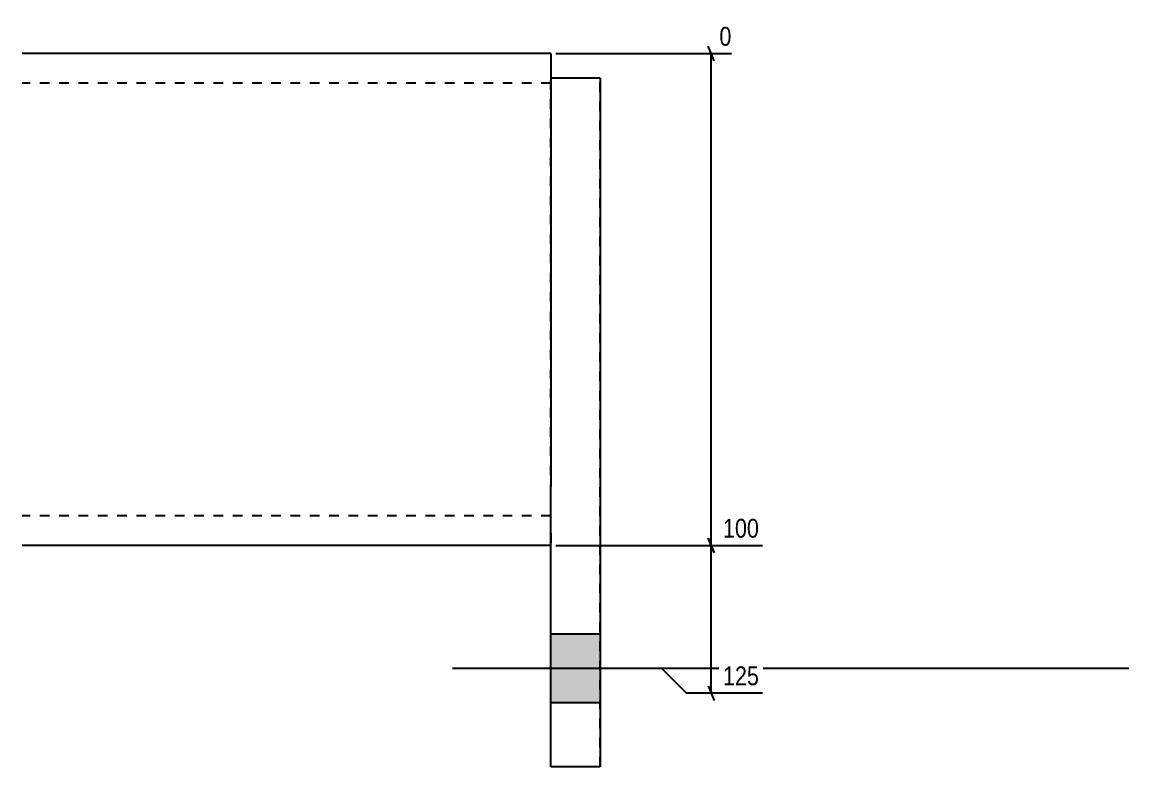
# Model space of a CAD drawing. Header units: millimetres. Extents: x 10 to 19237, y 2 to 469.
# Drawn here: x 12368.1 to 12593.1, y 2.4 to 153.8 of the extents above; entities that cross this region are included whole.
import ezdxf

# ---------------------------------------------------------------- set-up
doc = ezdxf.new("R2010")
doc.units = ezdxf.units.MM
doc.linetypes.add('DXK_LINE_DOT2', pattern=[3.9198, 1.9599, -1.9599])
doc.layers.add('MÅLSÆTNING', color=7, linetype='Continuous')
doc.layers.add('STÅL', color=7, linetype='Continuous')
doc.styles.add('Arial Narrow', font='ARIALN.TTF', dxfattribs={"height": 0.2})

msp = doc.modelspace()

# ---------------------------------------------------------------- hatches: boundary and pattern name
at = {"layer": 'STÅL', "linetype": 'Continuous'}
msp.add_hatch(color=96, dxfattribs=at).paths.add_polyline_path([(12485.64, 15.4), (12485.64, 29.4), (12475.64, 29.4), (12475.64, 15.4)])
msp.add_hatch(color=96, dxfattribs=at).paths.add_polyline_path([(12485.64, 15.4), (12485.64, 29.4), (12475.64, 29.4), (12475.64, 15.4)])

# ---------------------------------------------------------------- linework, layer by layer
at = {"layer": 'MÅLSÆTNING', "color": 7, "linetype": 'Continuous'}
for p, q in [((12508.8, 145.9), (12507.6, 148.9)), ((12476.64, 147.4), (12512.34, 147.4)), ((12508.2, 47.4), (12508.2, 147.4)), ((12476.64, 47.4), (12518.67, 47.4)), ((12476.64, 47.4), (12518.67, 47.4)), ((12507.6, 48.9), (12508.8, 45.9)), ((12508.8, 45.9), (12507.6, 48.9)), ((12508.2, 17.4), (12508.2, 47.4)), ((12498.2, 22.4), (12476.64, 22.4)), ((12503.2, 17.4), (12498.2, 22.4)), ((12507.6, 18.9), (12508.8, 15.9)), ((12518.67, 17.4), (12503.2, 17.4))]:
    msp.add_line(p, q, dxfattribs=at)
at = {"layer": 'STÅL', "color": 2, "linetype": 'Continuous'}
for p, q in [((12475.64, 147.4), (12368.14, 147.4)), ((12475.64, 147.4), (12475.64, 146.49)), ((12475.64, 146.49), (12475.64, 143.89)), ((12475.64, 143.89), (12475.64, 139.99)), ((12485.64, 142.4), (12475.64, 142.4)), ((12485.64, 142.4), (12485.64, 2.4)), ((12475.64, 139.99), (12475.64, 135.4)), ((12475.64, 135.4), (12475.64, 59.4)), ((12475.64, 49.92), (12475.64, 59.4)), ((12475.64, 2.4), (12475.64, 49.92)), ((12475.64, 47.4), (12368.14, 47.4)), ((12485.64, 2.4), (12475.64, 2.4))]:
    msp.add_line(p, q, dxfattribs=at)
at = {"layer": 'STÅL', "color": 7, "linetype": 'DXK_LINE_DOT2'}
for p, q in [((12475.64, 147.4), (12475.64, 147.4)), ((12475.64, 143.89), (12475.64, 142.4)), ((12475.64, 49.92), (12475.64, 142.4)), ((12485.64, 2.4), (12485.64, 142.4)), ((12475.64, 141.4), (12368.14, 141.4)), ((12475.64, 53.4), (12368.14, 53.4)), ((12475.64, 48.31), (12475.64, 49.92)), ((12475.64, 49.92), (12475.64, 47.4))]:
    msp.add_line(p, q, dxfattribs=at)
at = {"layer": 'STÅL', "color": 96, "linetype": 'Continuous'}
for p, q in [((12485.64, 29.4), (12475.64, 29.4)), ((12485.64, 29.4), (12475.64, 29.4)), ((12593.14, 22.4), (12455.64, 22.4)), ((12593.14, 22.4), (12455.64, 22.4)), ((12485.64, 15.4), (12475.64, 15.4)), ((12485.64, 15.4), (12475.64, 15.4))]:
    msp.add_line(p, q, dxfattribs=at)

# ---------------------------------------------------------------- next in the draw order: wipeouts: each hides what was drawn before it
at = {"color": 0, "linetype": 'Continuous'}
for points in [[(12513.14, 148.2), (12513.14, 153.8), (12509.1, 153.8), (12509.1, 148.2)], [(12518.74, 48.2), (12518.74, 53.8), (12509.83, 53.8), (12509.83, 48.2)], [(12518.74, 18.2), (12518.74, 23.8), (12509.83, 23.8), (12509.83, 18.2)]]:
    msp.add_wipeout(points, dxfattribs=at).dxf.layer = 'MÅLSÆTNING'

# ---------------------------------------------------------------- next in the draw order: texts
at = {"layer": 'MÅLSÆTNING', "color": 3, "linetype": 'Continuous', "style": 'Arial Narrow'}
for s, height, p in [('0', 3.82, (12509.9, 149)), ('100', 3.818, (12510.63, 49)), ('125', 3.818, (12510.63, 19))]:
    msp.add_text(s, height=height, dxfattribs=at).set_placement(p)

doc.saveas('drawing.dxf')
